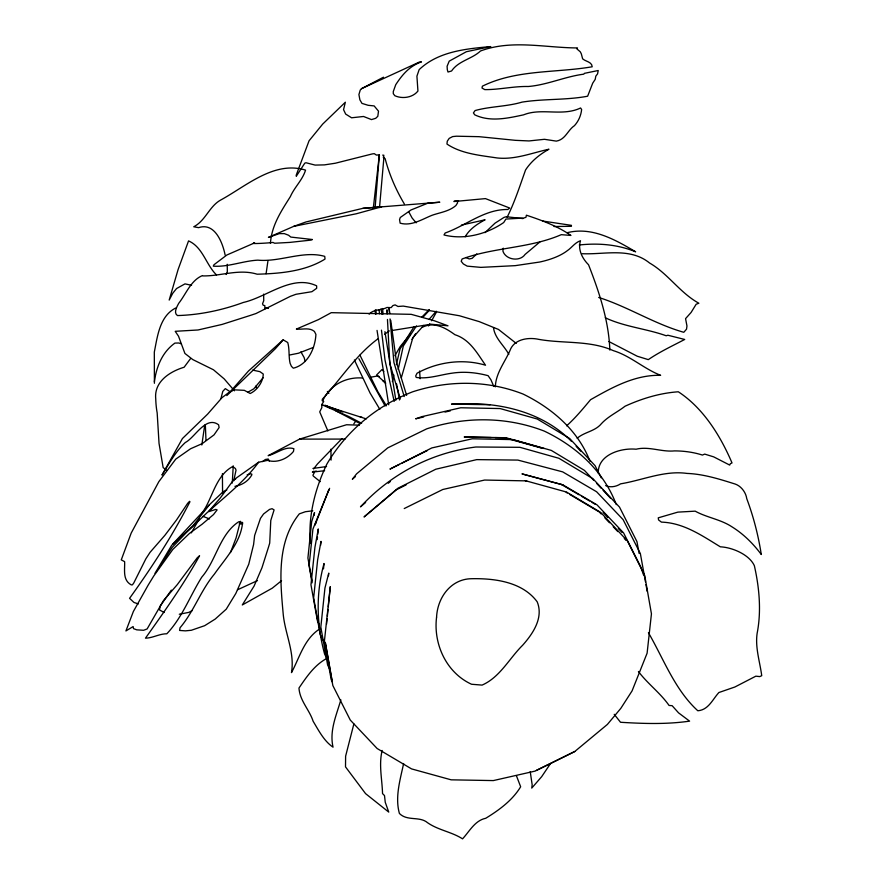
<?xml version="1.0" encoding="UTF-8"?>
<svg xmlns="http://www.w3.org/2000/svg" width="883" height="883" viewBox="0 0 883 883"><rect width="100%" height="100%" fill="white"/><g stroke="black" fill="none" stroke-linecap="round" stroke-linejoin="round"><path stroke-width="1.32" d="M375.087 208.101L379.337 154.878L376.401 155.077L374.271 153.653L372.306 153.918L335.352 163.223L324.414 164.889L315.121 165.088L305.982 162.748L304.767 163.178L296.269 176.28L296.302 174.944L309.05 140.805L322.681 124.095L345.352 102.218L343.553 109.658L345.672 114.084L351.577 117.792L363.531 116.479L371.478 119.591L375.716 118.311L377.803 116.313L378.509 111.17L374.149 105.916L368.178 105.309L361.986 103.399L359.878 99.801L358.917 94.547L360.253 90.066L361.456 88.697L383.476 77.207M419.602 371.003L420.131 378.73M222.571 493.001L222.417 473.63M379.524 207.56L383.939 157.108M495.319 386.842C495.827 373.123 504.646 362.604 509.933 350.639C513.994 339.028 528.387 337.041 538.884 339.381C563.718 343.774 589.778 340.154 613.365 350.661C630.473 355.871 643.961 368.84 660.627 375.308C634.778 374.712 612.184 387.46 590.561 399.701C582.957 408.796 575.385 417.979 566.632 425.827M233.233 465.849L232.273 483.067M340.86 699.822C336.434 715.241 329.271 730.638 333.034 747.161C324.028 741.124 318.653 730.429 313.134 721.268C309.392 709.689 299.779 700.771 298.973 688.056C306.776 676.521 314.922 664.457 327.681 657.956M326.555 624.126L327.096 618.762M327.361 616.091L328.034 609.38M328.299 606.709L330.308 586.599L324.37 641.5L331.191 679.656L332.427 682.106M323.498 568.818L324.039 563.52C315.772 593.166 316.511 624.535 324.635 654.16L327.052 658.906M317.196 539.645L317.472 536.963M317.748 534.292L318.299 528.95L314.911 547.394L310.959 584.778L317.45 620.97L319.271 624.59M314.227 515.242L314.503 512.559L311.666 521.743L307.913 558.001L312.052 580.981M328.476 575.804L328.763 573.111L324.944 588.045L320.827 627.107L327.615 664.987L330.076 669.866M320.573 545.407L321.004 541.367L317.637 559.888L313.642 597.857L320.22 634.601L322.957 640.164M373.299 208.245L379.337 154.878L379.436 155.827M266.092 273.708L267.99 260.54M330.926 449.182L331.07 460.12M503.255 248.178L502.902 251.059C505.617 259.812 519.789 262.119 525.098 254.414L540.054 241.81M220.949 398.498L222.781 391.379L225.308 388.641L230.187 391.754M263.631 294.138L263.741 300.695L262.538 303.763L263.145 305.198L264.834 305.628L264.834 309.039M382.14 750.462C378.641 764.788 382.162 779.358 382.538 793.596L384.502 795.583L385.242 802.25L388.752 812.095L365.573 793.629L345.507 766.863L345.617 756.19L353.873 723.917M201.821 444.988L204.724 425.12L205.386 425.628L205.971 440.22M154.404 381.743C156.368 366.898 162.163 352.185 174.922 343.09L178.907 343.001L181.236 343.829M270.441 243.355C271.6 225.408 281.191 211.18 290.364 196.611C294.481 187.141 302.527 180.033 305.551 170.121C274.149 160.408 246.191 186.203 220.43 200.176C209.293 206.434 205.452 220.739 193.752 226.776L198.598 227.648C214.823 222.163 222.637 242.582 225.143 255.099M398.145 369.48L403.31 346.004L416.478 325.904M392.372 381.566L393.906 375.054M396.368 364.635L400.043 348.995L414.138 326.555M403.619 763.541C400.198 779.766 394.833 797.051 399.403 813.453C407.262 821.499 419.591 815.87 427.648 822.779C438.376 830.208 451.864 831.907 462.549 838.85C469.524 831.356 474.888 820.495 485.749 818.276C499.127 810.075 512.405 800.384 520.661 786.764L516.489 775.914M240.353 521.29L236.07 537.957L230.474 552.592M401.312 377.814L412.891 337.637L423.685 325.441M233.741 480.816L236.026 470.197L235.43 468.553L232.748 466.511C215.629 475.639 212.615 497.957 202.306 512.88M315.816 522.857L315.021 524.999L328.829 489.933L312.924 529.083L309.072 565.727L312.141 582.791M283.167 339.834L275.419 348.653L226.821 395.584L248.454 371.037L283.167 339.834L287.737 342.516C289.679 349.226 288.498 356.478 290.11 363.332L291.412 366.313L293.322 368.2C308.024 364.558 315.187 348.189 315.915 334.414L314.425 331.456C309.205 327.096 302.394 329.789 296.39 329.072L318.421 319.635L331.257 312.67L411.224 314.337L434.337 320.761L448.012 325.816L430.97 324.227L391.611 330.573M226.136 274.492L227.328 271.611L227.229 264.293M507.074 217.361C514.712 202.119 519.888 185.838 525.562 169.966C531.312 161.081 539.789 154.326 548.95 149.227C531.908 152.902 515.098 159.9 497.129 157.958C480.197 155.375 461.478 153.83 446.953 144.061L447.273 141.203L449.193 138.388L452.648 136.589L456.401 136.203L479.05 136.677L515.352 140.331L529.027 140.938L544.458 139.304L556.334 141.125C565.584 139.514 567.648 130.176 574.48 125.64C578.542 121.114 581.003 115.552 581.632 109.503L580.572 107.98C562.482 116.733 541.5 107.549 523.619 114.834C507.67 118.245 490.065 122.273 474.69 114.79L473.431 112.903L475.098 110.563C490.297 106.291 506.676 106.7 521.996 102.13C543.818 98.653 565.97 100.287 587.636 96.214L592.703 83.179L595.208 79.371L595.826 76.126L597.559 73.885L598.232 70.508L584.425 73.344L583.762 74.172C564.977 76.567 547.383 84.911 528.255 86.501C513.641 86.159 499.314 89.757 484.767 89.613L482.019 88.035L482.383 86.181C516.323 69.426 555.749 73.035 592.206 66.777C592.007 61.821 585.628 61.567 582.637 58.852L581.312 53.797L580.263 51.788L576.93 48.929L577.504 47.936C545.142 47.848 511.853 39.316 480.495 50.982C472.096 59.018 458.443 60.772 451.566 70.993L447.99 72.02L447.317 69.713L447.096 66.291L449.215 61.148L466.39 51.711L490.805 46.578C465.783 48.786 438.233 51.479 419.16 69.625L416.919 76.159L417.935 91.059C412.648 97.726 402.295 99.128 394.8 95.706L393.31 93.697L393.277 91.556L395.75 84.68C402.505 74.36 409.701 65.971 421.478 61.887L419.469 62.009L361.456 88.697M199.437 518.509L191.28 532.913M436.555 311.887L431.599 320.772M258.62 462.228C244.988 480.981 226.026 495.838 208.763 511.312L220.297 497.979L233.565 479.944L258.62 462.228L267.571 460.363C276.865 463.398 287.461 458.807 293.487 451.445L293.873 448.719C285.297 445.783 276.522 453.73 268.134 455.672L299.547 439.116L346.566 424.745L359.403 425.176M428.531 325.97L429.734 323.774M394.889 355.728L400.264 346.489L410.341 334.127M171.346 590.12L160.242 606.025L159.492 609.91L164.106 612.482M411.964 339.392L415.661 333.675M550.186 764.038L541.676 776.665L531.743 788.1L532.162 784.788L530.23 771.621M465.164 236.81C469.557 229.017 477.361 223.918 485.098 219.79L461.401 225.11M226.832 489.955L223.3 491.599L209.348 504.8L192.56 526.29L171.699 545.297L154.989 573.332L172.273 547.294L186.048 532.902L207.869 511.941L215.75 509.425L217.119 509.899L213.454 514.623L202.141 524.193L189.624 533.277L172.869 549.369L153.763 575.981L148.178 585.098L133.366 611.5L125.927 630.926L133.134 626.566L133.476 628.619L136.744 629.844L143.62 630.285L147.13 628.939L163.454 600.606L177.251 584.656L197.229 557.791L199.569 555.771C183.598 584.546 164.47 611.389 145.463 638.177C152.902 638.001 159.315 633.784 166.832 633.773C182.174 617.692 190.044 595.815 201.799 577.107C216.324 560.319 219.58 534.336 238.686 521.787L242.593 522.504C240.827 542.449 225.397 558.387 214.359 574.149C200.618 590.65 193.918 611.455 180.022 627.78L179.602 630.44L185.397 630.859L191.324 630.274L204.646 625.694L215.176 619.093L226.247 609.171L235.838 593.442L248.752 564.215L253.587 544.546L254.635 535.473L260.452 518.376L263.553 513.983L269.547 509.403L272.096 508.696L274.094 509.921L270.783 520.484L269.712 543.1L268.531 547.052L261.975 567.725L254.094 586.058L242.295 604.965L272.284 588.155L281.545 580.705M263.2 377.659L253.774 388.829L247.98 392.173M322.803 400.606C329.789 385.253 345.573 376.787 362.173 377.99M353.84 423.774L355.838 421.059M190.518 358.641L184.117 367.24C169.801 371.533 153.896 381.743 155.739 398.884A19.294 3.631 86.6 0 0 157.174 412.924L159.039 443.432L163.145 467.593L166.677 470.352M484.977 232.671L495.032 223.156L504.116 217.35L506.213 216.743L523.012 218.576M429.083 319.348L436.279 311.213M476.798 253.874L472.14 258.344L469.281 258.951L465.76 257.538M422.935 317.273L429.458 310.165M172.549 544.303L209.348 504.8M341.964 438.619L317.339 464.116L313.597 468.961M421.699 317.24L429.27 309.536M365.628 502.482L360.485 506.853C390.937 473.972 431.312 452.637 475.86 447.008L519.921 447.317L558.917 458.288L592.89 478.685L619.513 507.118L636.941 541.588L639.104 553.387M388.277 483.266L390.33 481.522M355.43 476.599L352.339 479.215L356.611 473.829L387.769 447.858L426.754 428.829C465.109 416.434 506.632 416.456 544.358 431.136C576.135 446.279 603.751 471.069 616.268 504.601M536.423 770.351L574.767 751.51L607.394 724.424L620.837 708.332L632.062 690.903L647.107 653.188L651.444 613.84L644.733 575.539L627.427 540.937L600.683 512.405L566.323 491.919M389.326 330.882L384.58 334.315M577.173 438.266C584.347 431.953 595.175 431.357 601.422 423.663C608.111 416.368 617.327 412.24 625.054 406.213C641.919 398.542 659.833 393.056 678.321 391.787C703.31 408.101 720.484 435.904 732.018 462.935L730.362 463.674L729.689 465.076L713.663 456.853L704.689 454.094L702.427 455.065C693.464 452.206 683.884 450.893 674.457 450.904C661.411 452.173 648.917 446.047 636.091 449.215C620.97 447.703 597.625 454.668 598.288 473.189M262.593 461.61L265.375 459.48L268.211 459.017L269.359 460.937M175.629 308.046C159.657 316.191 157.483 336.246 154.315 352.085L154.404 383.277M377.979 338.796C355.871 355.132 340.562 379.282 322.394 399.149L322.185 400.628L323.719 401.566L321.688 404.624L321.865 407.582L319.723 411.875L327.869 430.915M320.474 628.453C304.293 638.288 299.767 657.294 291.478 672.614C294.999 652.062 284.646 633.078 283.101 612.901C280.066 579.38 276.776 541.919 299.326 513.862L305.397 511.721L312.792 510.793M369.116 314.127C374.039 308.895 381.202 310.606 386.975 307.472L391.147 307.604L392.935 305.562L395.131 304.889L398.001 306.478L403.222 306.092L459.337 315.728L479.204 321.611L498.498 329.447L516.257 343.388M192.351 610.484L188.896 612.372L179.293 614.237M406.147 484.877L396.346 489.789L364.05 516.963L397.836 488.299L435.783 469.226L476.732 459.624L517.891 460.087L562.67 471.875L596.61 491.765L623.1 519.623L640.363 553.586L645.484 581.908M399.569 464.326L389.944 469.094L431.776 447.946L472.284 438.785L513.034 439.624L551.29 450.396L584.425 470.374L593.751 480.319M401.975 463.134L427.217 450.628M404.237 508.553L442.802 489.491L484.59 480.054L526.721 480.882L525.286 480.661L564.921 491.599L567.294 493.012M574.767 751.51L535.142 771.091L493.332 780.583L451.18 779.832L411.544 768.894L377.129 748.508L350.286 720.075L332.836 685.528L325.253 642.217L332.074 680.44M257.439 580.617L237.483 589.811M233.565 479.944L235.673 478.983M293.763 226.346L356.257 213.785L381.644 206.81L362.891 208.333L305.871 221.986L293.763 226.346L268.421 237.395L279.304 233.62L284.337 233.62L288.586 235.242L290.816 237.074L312.394 239.514L310.86 240.121L289.812 242.406L274.646 243.244L272.968 242.428C269.889 242.968 247.626 244.326 254.613 242.88L226.854 254.999L213.995 264.723L213.278 266.169C228.2 267.207 242.891 260.915 257.825 260.154C280.054 262.295 303.333 250.209 324.734 256.368L325.032 259.072C305.054 271.423 280.209 273.575 257.141 274.205C238.94 268.598 220.971 276.213 202.947 275.915L202.494 275.562C190.916 280.242 186.07 293.995 178.752 303.277C177.03 306.5 173.211 312.847 177.461 315.562C199.889 314.933 222.295 310.165 243.366 302.45C266.942 297.141 292.052 274.094 316.644 285.838L316.677 288.299L311.898 291.688L296.026 294.271L290.352 296.335L255.971 313.542L250.507 315.363L222.119 324.414L198.046 329.977L175.22 331.313L178.509 336.191L184.911 353.443L192.803 359.591L213.454 369.778L224.194 378.895L234.459 390.827M313.476 347.372L298.41 353.244L289.503 355.021M234.955 486.345C241.975 485.164 248.344 481.169 251.854 474.855L251.754 474.072L250.54 473.84L247.163 474.767M316.28 471.036L312.35 472.107L324.613 470.727M422.361 327.251C434.304 321.39 445.363 327.781 454.911 334.701C469.955 339.514 477.195 353.266 485.529 365.22C462.813 358.41 437.46 361.909 417.03 373.244L415.694 375.948L416.202 377.427C428.056 379.249 440.374 374.734 452.35 373.134C464.226 371.335 476.533 372.571 488.089 375.672L490.959 379.822L493.796 386.445M423.697 416.975L415.694 418.818L421.732 416.688L460.749 407.769L500.142 408.564L537.261 419.017L569.634 438.476L595.043 465.628L601.246 477.846M445.021 412.063L450.363 410.838M312.924 468.443L326.555 466.555M362.891 208.333L439.811 202.218L427.791 203.2L410.97 209.988L400.297 217.483L399.558 219.569L400.142 223.167C411.423 226.39 421.986 219.293 432.063 215.275C440.164 212.439 449.094 211.445 455.893 205.529L457.615 202.814L457.03 200.871L458.575 200.75L454.414 201.059L453.884 201.545L485.462 198.609L509.734 208.057L507.758 209.503C484.469 209.139 466.301 225.485 445.142 233.013L443.994 234.966C464.039 240.066 486.665 234.282 503.718 222.527L505.904 219.061L523.674 218.046L525.97 217.317L526.389 215.198C541.787 220.297 557.736 226.214 570.937 235.441L561.279 234.668C529.855 248.333 494.204 247.174 462.129 258.973L461.18 261.291L463.343 263.94L467.206 266.136L480.838 267.372L515.253 265.651L539.634 262.041A122.925 47.881 11.2 0 0 566.996 250.915C571.742 247.77 574.877 242.604 580.506 240.717C577.559 249.447 582.35 258.609 588.542 264.757C599.193 292.052 608.773 320.573 609.844 350.076M553.994 226.523L571.411 226.302L571.411 225.342L542.725 221.048M567.129 232.726C591.886 226.423 614.998 239.547 635.639 251.798C617.659 244.414 598.398 242.935 579.292 244.977M370.783 377.218L377.582 375.97L379.116 376.544M582.283 253.719C604.855 254.679 630.098 247.207 649.568 263.002C668.155 273.73 679.888 292.814 698.883 303.244L696.179 304.216L691.091 312.461L685.561 318.631L686.963 326.004L686.521 329.171L683.795 332.295C654.303 323.895 627.968 306.732 598.685 297.439M345.01 439.083L299.547 439.116M490.12 404.745L451.544 404.083L457.206 404.05C498.001 401.445 542.305 411.456 571.577 441.467M491.18 437.526L464.193 436.986L505.86 437.736L544.116 448.52M495.22 437.604L504.668 437.791L541.422 448.056M239.205 523.796L242.648 523.873M268.421 308.222L265.739 308.012L268.388 308.399M382.659 155.132L383.862 155.253L383.321 157.395L385.131 158.653C389.403 174.768 395.838 189.668 404.348 203.984M252.737 370.12L259.911 371.655L263.266 374.039C263.079 381.953 257.328 390.087 250.231 393.52L244.326 390.33L234.05 389.833L228.587 392.692L222.03 397.648L207.604 414.149L182.428 438.542L161.997 475.065C169.028 463.807 175.43 451.61 185.32 442.504C195.055 437.549 205.805 415.297 218.598 424.8L219.127 427.538L214.028 434.889L202.24 443.619L190.562 448.763L175.783 459.105L158.852 481.654L131.192 533.089L121.269 559.877L124.635 561.643C124.978 569.656 122.373 580.12 131.28 584.888L132.395 584.855L133.752 583.012L145.85 558.829L150.044 552.35L164.9 535.297L176.468 520.043L187.649 503.332L189.558 501.334L189.944 501.776C172.527 535.573 151.699 567.559 129.569 598.321L133.962 602.449L138.344 603.928M360.209 416.886L362.096 417.35M562.846 484.855L522.184 473.939L562.846 484.855L596.985 504.844L623.608 532.924L640.903 567.206L643.575 575.01M605.639 485.595C610.418 487.835 616.356 486.665 620.617 483.829C642.647 480.22 664.369 470.242 687.007 473.42C703.574 474.039 719.689 479.182 735.351 484.105A14.514 10.53 56.8 0 1 746.753 498.641C753.508 516.721 758.331 535.451 761.289 554.513C753.331 543.751 743.453 533.95 732.007 526.864C720.683 519.336 706.753 517.593 695.197 511.158L677.835 512.129L658.254 517.835L658.575 519.944L661.411 522.118C683.663 522.802 702.084 535.694 720.34 546.82C732.404 547.372 749.358 554.645 754.358 565.694C759.325 587.714 761.488 611.157 757.128 633.365C755.064 647.559 759.877 661.676 761.731 675.683L759.777 676.588L755.837 676.179L734.844 687.018L718.883 692.526C712.592 699.358 708.574 709.91 697.824 710.771C674.877 689.866 663.729 659.148 648.431 632.692M191.556 285.286L184.988 283.873L176.545 288.553L172.759 293.255L169.183 300.077L178.101 269.525L188.554 240.893C202.913 247.229 205.894 264.569 216.478 274.922M366.246 418.873L321.688 404.624L348.399 416.334L361.633 423.255M605.285 317.781C624.722 326.909 646.29 328.631 666.179 335.761L667.879 335.231L684.689 339.458C672.405 345.915 659.921 351.71 648.288 359.635L637.228 356.224L608.873 341.522M209.514 518.928L202.98 516.367M342.803 412.03L325.176 405.319L329.878 407.747M335.75 410.794L360.319 423.685M561.456 484.48L579.082 494.811M581.433 496.191L589.656 501.014M592.007 502.394L595.528 504.458M569.667 494.414L599.314 511.985L601.168 513.95M320.209 481.654L313.443 476.191L312.913 475.297L314.282 472.67L313.708 471.147M383.851 371.324L381.875 369.635L376.644 374.944L385.595 382.99M382.67 380.573L385.661 383.233M603.111 512.471L607.857 517.482M618.288 528.498L622.074 532.504M576.158 446.323L580.727 451.18M604.866 517.88L609.491 522.78M613.199 526.71L617.824 531.61M624.292 538.475L626.146 540.44M596.544 483.31L601.213 488.288M603.078 490.275L610.539 498.244M638.42 671.499C647.714 683.806 660.296 692.934 669.06 705.451L672.129 705.683L678.541 712.846L689.59 721.135C666.654 724.457 643.685 723.696 620.528 722.272L614.215 714.303M416.158 222.836L412.096 217.991L408.63 211.567M327.361 391.456L328.829 393.376M508.829 354.337C503.961 345.341 494.789 338.255 493.476 327.615M386.456 405.805L377.924 391.853L359.944 355.121M379.833 409.315L370.076 393.034L354.392 359.999M385.109 405.959L358.862 358.686M300.937 351.864L304.149 357.604L305.176 361.478M322.924 640.098L321.103 636.511L322.549 639.976M589.954 461.224C578.177 430.462 552.14 408.255 523.144 394.083C487.714 380.187 448.663 380.065 412.615 391.82C376.754 405.727 346.279 430.926 326.809 464.204C314.966 489.027 308.09 515.937 310.363 543.542M406.621 395.341L396.577 362.648L390.739 320.319M404.226 396.533L393.928 362.471L390.021 318.918M400.341 398.961L389.811 363.498L387.46 319.447M388.719 404.811L377.041 330.397M394.193 401.412L385.032 360.176L381.467 330.143M645.97 584.601L647.184 591.345M396.577 383.917L399.502 399.966M381.026 308.895L381.964 314.238M256.081 385.904L256.478 388.277M384.933 331.655L395.86 400.22M389.8 313.498L389.05 308.035L389.535 313.476M387.273 312.516L386.953 309.812L387.173 313.94M379.028 309.668L379.513 313.763M382.571 308.509L383.056 313.973M375.176 310.088L375.518 314.149M375.959 309.845L376.114 313.962M328.476 490.639A143.819 127.682 -21.5 0 1 329.635 488.299M436.577 617.129C433.189 643.994 446.368 672.769 471.566 684.259L482.096 685.098C500.021 677.25 509.171 658.519 522.637 645.252C532.935 633.674 543.729 617.813 537.195 601.82C522.493 581.864 494.679 578.233 471.522 578.718C450.76 578.983 437.471 597.703 436.577 617.129"/></g></svg>
